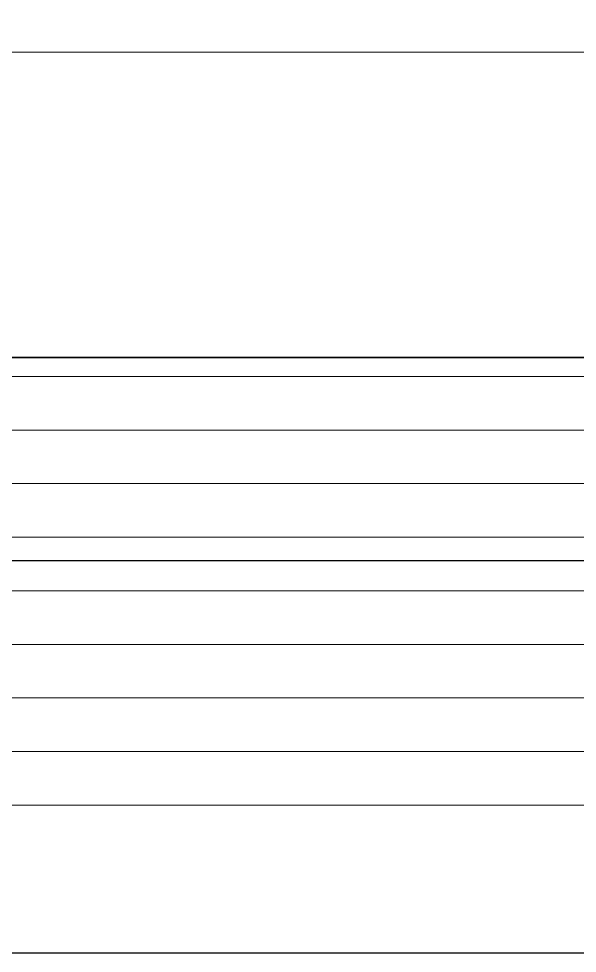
# Model space of a CAD drawing. Extents: x 27938 to 983267, y -209821 to 1628073.
# Drawn here: x 698970.7 to 699183.9, y 518540.4 to 518897.3 of the extents above; entities that cross this region are included whole.
import ezdxf

# ---------------------------------------------------------------- set-up
doc = ezdxf.new("R2010")
doc.units = 0
doc.header["$LTSCALE"] = 1000
doc.header["$MEASUREMENT"] = 0
doc.layers.add('平面-空调预留孔', color=173, linetype='Continuous', lineweight=15)
doc.layers.add('看线', color=251, linetype='Continuous')

# ---------------------------------------------------------------- blocks, each defined once
blk = doc.blocks.new('gdgdgdrgdfsfs')
at = {"layer": '平面-空调预留孔'}
for p, q in [((703030.02, 763961.62), (701455.02, 763961.62)), ((703023.86, 763845.19), (701461.18, 763845.19)), ((703023.86, 763844.89), (701461.18, 763844.89)), ((703023.86, 763837.79), (701461.18, 763837.79)), ((703026.17, 763817.33), (701458.87, 763817.33)), ((703026.17, 763796.87), (701458.87, 763796.87)), ((703026.17, 763776.42), (701458.87, 763776.42)), ((703026.17, 763755.96), (701458.87, 763755.96)), ((703026.17, 763735.5), (701458.87, 763735.5)), ((703026.17, 763715.04), (701458.87, 763715.04)), ((703026.17, 763694.59), (701458.87, 763694.59)), ((703026.17, 763674.13), (701458.87, 763674.13))]:
    blk.add_line(p, q, dxfattribs=at)

msp = doc.modelspace()

# ---------------------------------------------------------------- linework, layer by layer
at = {"layer": '看线', "color": 201}
msp.add_lwpolyline([(684766.59, 520190.45), (684766.59, 518690.45), (704466.56, 518690.45), (704466.56, 520190.45), (706816.58, 520190.45)], dxfattribs=at)
at = {"layer": '看线', "color": 202, "ltscale": 0.5}
msp.add_lwpolyline([(700666.57, 518690.45), (700666.57, 518540.44), (698666.57, 518540.44), (698666.57, 518690.45)], dxfattribs=at)

# ---------------------------------------------------------------- block references
at = {"layer": '平面-空调预留孔'}
msp.add_blockref('gdgdgdrgdfsfs', (-2575.95, -245077.12), dxfattribs=at)

doc.saveas('drawing.dxf')
